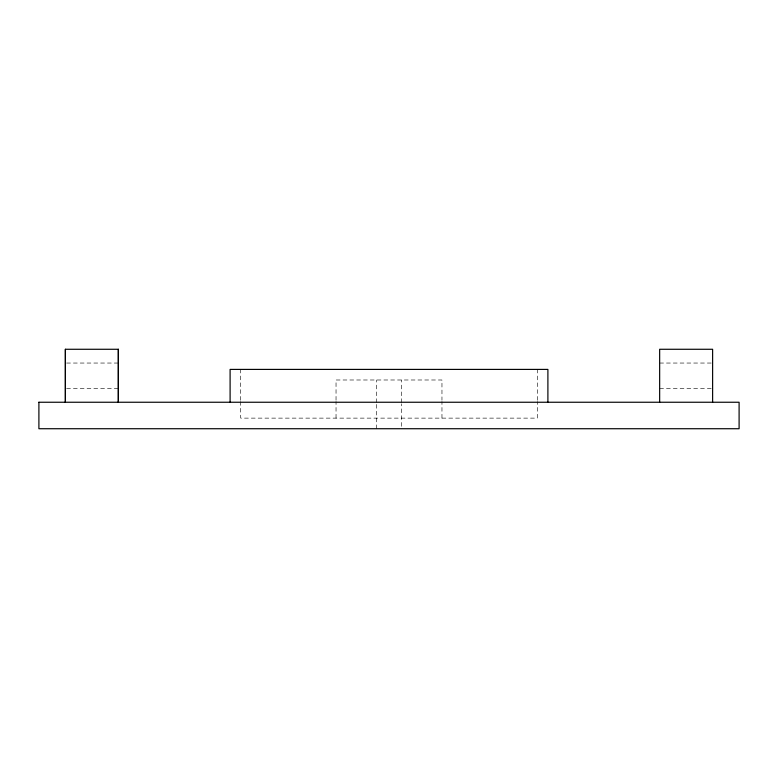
<?xml version="1.0" encoding="UTF-8"?>
<svg xmlns="http://www.w3.org/2000/svg" width="778" height="778" viewBox="0 0 778 778"><rect width="100%" height="100%" fill="white"/><g stroke="black" fill="none" stroke-linecap="round" stroke-linejoin="round"><path stroke-width="0.58" stroke-dasharray="3.89 2.92" d="M240.694 401.497L240.694 418.126L537.306 418.126L537.306 401.497M240.694 400.3L240.694 369.404M336.038 418.126L336.038 401.448M336.038 400.252L336.038 379.995L441.962 379.995L441.962 400.252M376.289 428.727L376.289 403.763M376.289 402.576L376.289 379.995M401.711 426.344L401.711 403.763M401.711 402.576L401.711 379.995M441.962 418.126L441.962 401.448M537.306 400.3L537.306 369.404M66.587 363.044L118.344 363.044M659.656 363.044L711.413 363.044M66.587 388.475L118.344 388.475M659.656 388.475L711.413 388.475"/><path stroke-width="1.17" d="M65.381 349.273L65.381 402.245L65.381 349.273L118.344 349.273L118.344 402.245L118.344 349.273M230.103 402.245L230.103 369.404L547.897 369.404L547.897 402.245M712.619 402.245L712.619 349.273L659.656 349.273L659.656 402.245M38.9 402.245L38.9 428.727L739.1 428.727L739.1 402.245L38.9 402.245"/></g></svg>
